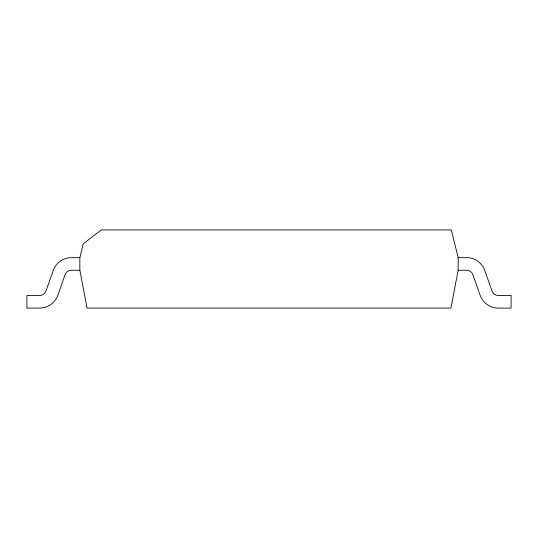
<?xml version="1.0" encoding="UTF-8"?>
<svg xmlns="http://www.w3.org/2000/svg" width="538" height="538" viewBox="0 0 538 538"><rect width="100%" height="100%" fill="white"/><g stroke="black" fill="none" stroke-linecap="round" stroke-linejoin="round"><path stroke-width="0.81" d="M458.141 270.264L450.952 308.092L87.048 308.092L79.859 270.264L79.859 257.648L83.262 243.781L101.346 229.908L451.335 229.908L458.141 257.648L458.141 270.264L466.628 270.264A6.698 6.698 0 0 1 472.949 274.75L480.138 295.281A19.267 19.267 0 0 0 498.289 308.092L511.1 308.092L511.1 295.483L497.61 295.429A6.638 6.638 0 0 1 492.29 291.677L484.113 268.738A19.328 19.328 0 0 0 468.611 257.736L458.141 257.648M79.859 257.648L69.389 257.736A19.328 19.328 0 0 0 53.887 268.738L45.71 291.677A6.638 6.638 0 0 1 40.39 295.429L26.9 295.483L26.9 308.092L39.711 308.092A19.267 19.267 0 0 0 57.862 295.281L65.051 274.75A6.698 6.698 0 0 1 71.372 270.264L79.859 270.264"/></g></svg>
